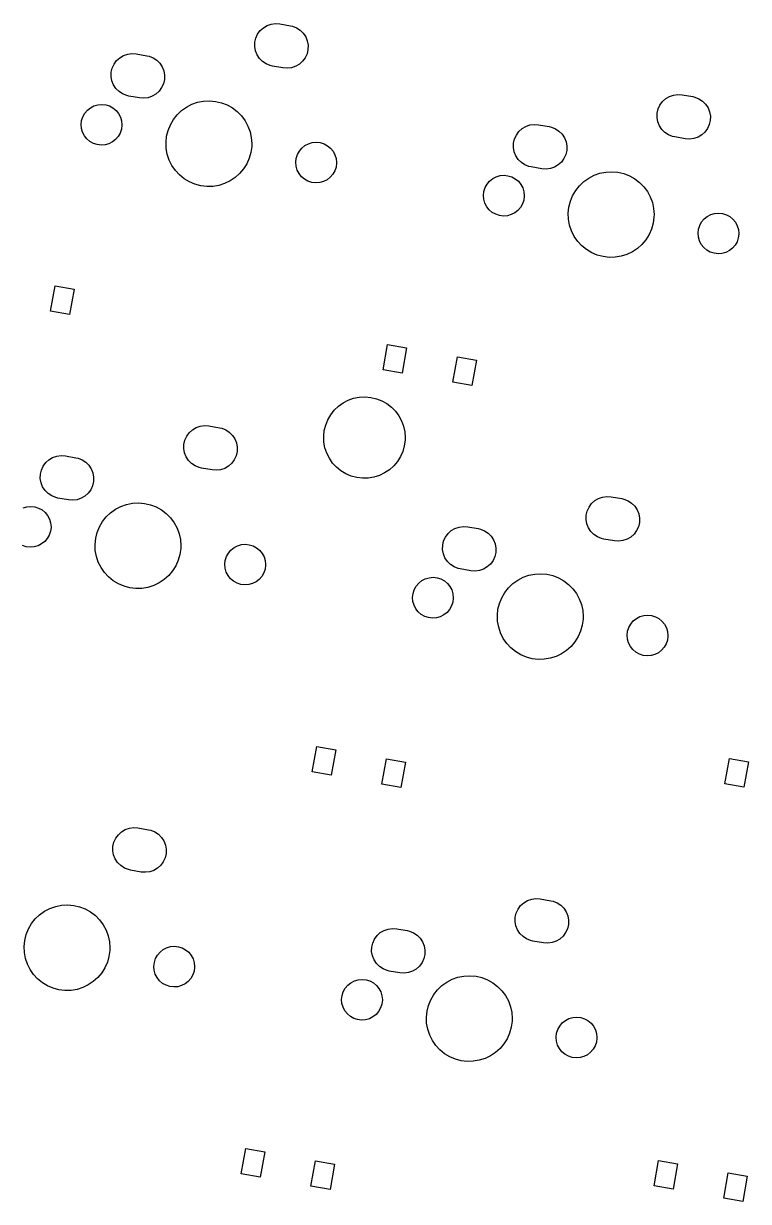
# Model space of a CAD drawing. Extents: x -73 to 324, y -180 to -25.
# Drawn here: x 14.3 to 48.1, y -148.9 to -94 of the extents above; entities that cross this region are included whole.
import ezdxf

# ---------------------------------------------------------------- set-up
doc = ezdxf.new("R2010")
doc.units = 0
doc.layers.add('BLACK', color=7, linetype='CONTINUOUS')

msp = doc.modelspace()

# ---------------------------------------------------------------- linework, layer by layer
at = {"layer": 'BLACK', "linetype": 'CONTINUOUS'}
for p, q in [((25.6902, -94.0546), (25.8813, -93.9888)), ((25.8813, -93.9888), (26.0817, -93.9627)), ((26.0817, -93.9627), (26.2833, -93.9775)), ((26.2833, -93.9775), (26.7757, -94.0644)), ((25.163, -94.6401), (25.2471, -94.4563)), ((25.2471, -94.4563), (25.3665, -94.2932)), ((25.3665, -94.2932), (25.5162, -94.1575)), ((25.5162, -94.1575), (25.6902, -94.0546)), ((26.7757, -94.0644), (26.8776, -94.0879)), ((26.8776, -94.0879), (27.0653, -94.163)), ((27.0653, -94.163), (27.234, -94.2742)), ((27.234, -94.2742), (27.377, -94.4172)), ((27.377, -94.4172), (27.4882, -94.5859)), ((25.1126, -95.0391), (25.1175, -94.837)), ((25.1483, -95.238), (25.1126, -95.0391)), ((25.1175, -94.837), (25.163, -94.6401)), ((27.4882, -94.5859), (27.5633, -94.7735)), ((27.5633, -94.7735), (27.5991, -94.9725)), ((27.5991, -94.9725), (27.5941, -95.1745)), ((18.6719, -95.692), (18.8216, -95.5562)), ((18.8216, -95.5562), (18.9956, -95.4533)), ((18.9956, -95.4533), (19.1867, -95.3875)), ((19.1867, -95.3875), (19.3871, -95.3615)), ((19.3871, -95.3615), (19.5887, -95.3763)), ((19.5887, -95.3763), (20.0811, -95.4631)), ((20.0811, -95.4631), (20.1831, -95.4867)), ((20.1831, -95.4867), (20.3707, -95.5617)), ((20.3707, -95.5617), (20.5394, -95.673)), ((25.2234, -95.4257), (25.1483, -95.238)), ((25.3347, -95.5944), (25.2234, -95.4257)), ((25.4776, -95.7373), (25.3347, -95.5944)), ((27.4645, -95.5552), (27.3452, -95.7183)), ((27.5487, -95.3714), (27.4645, -95.5552)), ((27.5941, -95.1745), (27.5487, -95.3714)), ((18.4229, -96.2358), (18.4684, -96.0388)), ((18.4684, -96.0388), (18.5525, -95.8551)), ((18.5525, -95.8551), (18.6719, -95.692)), ((20.5394, -95.673), (20.6824, -95.8159)), ((20.6824, -95.8159), (20.7936, -95.9846)), ((20.7936, -95.9846), (20.8687, -96.1723)), ((20.8687, -96.1723), (20.9045, -96.3712)), ((25.6463, -95.8486), (25.4776, -95.7373)), ((25.834, -95.9236), (25.6463, -95.8486)), ((25.936, -95.9472), (25.834, -95.9236)), ((26.4284, -96.034), (25.936, -95.9472)), ((26.6299, -96.0488), (26.4284, -96.034)), ((26.8304, -96.0228), (26.6299, -96.0488)), ((27.0215, -95.957), (26.8304, -96.0228)), ((27.1954, -95.8541), (27.0215, -95.957)), ((27.3452, -95.7183), (27.1954, -95.8541)), ((18.418, -96.4378), (18.4229, -96.2358)), ((18.4537, -96.6367), (18.418, -96.4378)), ((18.5288, -96.8244), (18.4537, -96.6367)), ((20.8995, -96.5733), (20.8541, -96.7702)), ((20.9045, -96.3712), (20.8995, -96.5733)), ((18.6401, -96.9931), (18.5288, -96.8244)), ((18.783, -97.136), (18.6401, -96.9931)), ((18.9517, -97.2473), (18.783, -97.136)), ((19.1394, -97.3224), (18.9517, -97.2473)), ((20.5008, -97.2528), (20.3269, -97.3557)), ((20.6506, -97.1171), (20.5008, -97.2528)), ((20.7699, -96.954), (20.6506, -97.1171)), ((20.8541, -96.7702), (20.7699, -96.954)), ((44.6418, -97.2968), (44.8423, -97.2707)), ((44.8423, -97.2707), (45.0438, -97.2855)), ((45.0438, -97.2855), (45.5362, -97.3724)), ((17.4493, -97.8905), (17.6136, -97.8046)), ((17.6136, -97.8046), (17.7914, -97.7522)), ((17.7914, -97.7522), (17.9761, -97.7354)), ((17.9761, -97.7354), (18.1605, -97.7548)), ((18.1605, -97.7548), (18.3376, -97.8096)), ((18.3376, -97.8096), (18.5007, -97.8978)), ((19.2414, -97.3459), (19.1394, -97.3224)), ((19.7338, -97.4327), (19.2414, -97.3459)), ((19.9353, -97.4475), (19.7338, -97.4327)), ((20.1358, -97.4215), (19.9353, -97.4475)), ((20.3269, -97.3557), (20.1358, -97.4215)), ((21.9273, -97.8622), (22.178, -97.732)), ((22.178, -97.732), (22.4445, -97.6384)), ((22.4445, -97.6384), (22.7216, -97.5833)), ((22.7216, -97.5833), (23.0037, -97.5678)), ((23.0037, -97.5678), (23.2851, -97.5921)), ((23.2851, -97.5921), (23.5603, -97.6559)), ((23.5603, -97.6559), (23.8238, -97.7579)), ((23.8238, -97.7579), (24.0703, -97.8959)), ((43.9235, -97.9481), (44.0077, -97.7643)), ((44.0077, -97.7643), (44.127, -97.6012)), ((44.127, -97.6012), (44.2768, -97.4655)), ((44.2768, -97.4655), (44.4507, -97.3626)), ((44.4507, -97.3626), (44.6418, -97.2968)), ((45.5362, -97.3724), (45.6382, -97.3959)), ((45.6382, -97.3959), (45.8259, -97.471)), ((45.8259, -97.471), (45.9946, -97.5822)), ((45.9946, -97.5822), (46.1375, -97.7251)), ((46.1375, -97.7251), (46.2488, -97.8939)), ((17.0402, -98.4879), (17.0963, -98.3111)), ((17.0963, -98.3111), (17.1856, -98.1487)), ((17.1856, -98.1487), (17.3048, -98.0066)), ((17.3048, -98.0066), (17.4493, -97.8905)), ((18.5007, -97.8978), (18.6435, -98.016)), ((18.6435, -98.016), (18.7607, -98.1597)), ((18.7607, -98.1597), (18.8478, -98.3234)), ((18.8478, -98.3234), (18.9013, -98.5009)), ((21.3181, -98.4434), (21.493, -98.2215)), ((21.493, -98.2215), (21.6974, -98.0265)), ((21.6974, -98.0265), (21.9273, -97.8622)), ((24.0703, -97.8959), (24.2949, -98.0673)), ((24.2949, -98.0673), (24.4931, -98.2686)), ((24.4931, -98.2686), (24.6609, -98.4959)), ((43.8731, -98.3471), (43.8781, -98.145)), ((43.9089, -98.546), (43.8731, -98.3471)), ((43.8781, -98.145), (43.9235, -97.9481)), ((46.2488, -97.8939), (46.3239, -98.0815)), ((46.3239, -98.0815), (46.3597, -98.2805)), ((46.3597, -98.2805), (46.3547, -98.4825)), ((17.0195, -98.6721), (17.0402, -98.4879)), ((17.035, -98.8569), (17.0195, -98.6721)), ((17.0862, -99.0351), (17.035, -98.8569)), ((18.8958, -98.8959), (18.8373, -99.0718)), ((18.9191, -98.7119), (18.8958, -98.8959)), ((18.9013, -98.5009), (18.9194, -98.6854)), ((18.9194, -98.6854), (18.9191, -98.7119)), ((21.0702, -98.9495), (21.1762, -98.6876)), ((21.1762, -98.6876), (21.3181, -98.4434)), ((24.6609, -98.4959), (24.7951, -98.7445)), ((24.7951, -98.7445), (24.8929, -99.0095)), ((37.4325, -99), (37.5822, -98.8642)), ((37.5822, -98.8642), (37.7561, -98.7613)), ((37.7561, -98.7613), (37.9472, -98.6955)), ((37.9472, -98.6955), (38.1477, -98.6695)), ((38.1477, -98.6695), (38.3492, -98.6843)), ((38.3492, -98.6843), (38.8417, -98.7711)), ((38.8417, -98.7711), (38.9436, -98.7947)), ((38.9436, -98.7947), (39.1313, -98.8697)), ((39.1313, -98.8697), (39.3, -98.981)), ((43.984, -98.7336), (43.9089, -98.546)), ((44.0953, -98.9024), (43.984, -98.7336)), ((44.2382, -99.0453), (44.0953, -98.9024)), ((46.2251, -98.8632), (46.1057, -99.0263)), ((46.3092, -98.6794), (46.2251, -98.8632)), ((46.3547, -98.4825), (46.3092, -98.6794)), ((17.1709, -99.2), (17.0862, -99.0351)), ((17.2861, -99.3453), (17.1709, -99.2)), ((17.4273, -99.4655), (17.2861, -99.3453)), ((17.5891, -99.5559), (17.4273, -99.4655)), ((18.6246, -99.3734), (18.4785, -99.4875)), ((18.7457, -99.233), (18.6246, -99.3734)), ((18.8373, -99.0718), (18.7457, -99.233)), ((20.9733, -99.5047), (21.002, -99.2237)), ((21.002, -99.2237), (21.0702, -98.9495)), ((24.8929, -99.0095), (24.9523, -99.2857)), ((24.9523, -99.2857), (24.9723, -99.5675)), ((37.1835, -99.5438), (37.229, -99.3468)), ((37.229, -99.3468), (37.3131, -99.1631)), ((37.3131, -99.1631), (37.4325, -99)), ((39.3, -98.981), (39.4429, -99.1239)), ((39.4429, -99.1239), (39.5542, -99.2926)), ((39.5542, -99.2926), (39.6293, -99.4803)), ((39.6293, -99.4803), (39.6651, -99.6792)), ((44.4069, -99.1566), (44.2382, -99.0453)), ((44.5946, -99.2316), (44.4069, -99.1566)), ((44.6965, -99.2552), (44.5946, -99.2316)), ((45.189, -99.342), (44.6965, -99.2552)), ((45.3905, -99.3568), (45.189, -99.342)), ((45.5909, -99.3308), (45.3905, -99.3568)), ((45.7821, -99.265), (45.5909, -99.3308)), ((45.956, -99.1621), (45.7821, -99.265)), ((46.1057, -99.0263), (45.956, -99.1621)), ((17.7654, -99.6132), (17.5891, -99.5559)), ((17.9495, -99.6352), (17.7654, -99.6132)), ((18.1344, -99.621), (17.9495, -99.6352)), ((18.313, -99.5711), (18.1344, -99.621)), ((18.4785, -99.4875), (18.313, -99.5711)), ((20.9843, -99.787), (20.9733, -99.5047)), ((21.0351, -100.065), (20.9843, -99.787)), ((24.9307, -99.9731), (24.854, -100.245)), ((24.9683, -99.6931), (24.9307, -99.9731)), ((24.9723, -99.5675), (24.9683, -99.6931)), ((27.1019, -100.075), (27.1912, -99.9129)), ((27.1912, -99.9129), (27.3104, -99.7709)), ((27.3104, -99.7709), (27.4549, -99.6547)), ((27.4549, -99.6547), (27.6192, -99.5688)), ((27.6192, -99.5688), (27.7971, -99.5165)), ((27.7971, -99.5165), (27.9817, -99.4997)), ((27.9817, -99.4997), (28.1661, -99.5191)), ((28.1661, -99.5191), (28.3432, -99.5739)), ((28.3432, -99.5739), (28.5063, -99.6621)), ((28.5063, -99.6621), (28.6492, -99.7803)), ((28.6492, -99.7803), (28.7664, -99.9239)), ((28.7664, -99.9239), (28.8534, -100.088)), ((37.1785, -99.7458), (37.1835, -99.5438)), ((37.2143, -99.9447), (37.1785, -99.7458)), ((37.2894, -100.132), (37.2143, -99.9447)), ((39.6601, -99.8813), (39.6147, -100.078)), ((39.6651, -99.6792), (39.6601, -99.8813)), ((21.1245, -100.333), (21.0351, -100.065)), ((21.2508, -100.586), (21.1245, -100.333)), ((21.4114, -100.818), (21.2508, -100.586)), ((24.7398, -100.503), (24.5903, -100.743)), ((24.854, -100.245), (24.7398, -100.503)), ((27.0252, -100.436), (27.0458, -100.252)), ((27.0407, -100.621), (27.0252, -100.436)), ((27.0458, -100.252), (27.1019, -100.075)), ((28.8534, -100.088), (28.907, -100.265)), ((28.9247, -100.476), (28.9015, -100.66)), ((28.907, -100.265), (28.9251, -100.45)), ((28.9251, -100.45), (28.9247, -100.476)), ((37.4007, -100.301), (37.2894, -100.132)), ((37.5436, -100.444), (37.4007, -100.301)), ((37.7123, -100.555), (37.5436, -100.444)), ((37.9, -100.63), (37.7123, -100.555)), ((39.2614, -100.561), (39.0875, -100.664)), ((39.4111, -100.425), (39.2614, -100.561)), ((39.5305, -100.262), (39.4111, -100.425)), ((39.6147, -100.078), (39.5305, -100.262)), ((21.6032, -101.025), (21.4114, -100.818)), ((21.8223, -101.204), (21.6032, -101.025)), ((24.4085, -100.959), (24.1981, -101.148)), ((24.5903, -100.743), (24.4085, -100.959)), ((27.0918, -100.799), (27.0407, -100.621)), ((27.1765, -100.964), (27.0918, -100.799)), ((27.2917, -101.11), (27.1765, -100.964)), ((27.4329, -101.23), (27.2917, -101.11)), ((28.7514, -100.997), (28.6302, -101.138)), ((28.843, -100.836), (28.7514, -100.997)), ((28.9015, -100.66), (28.843, -100.836)), ((36.2098, -101.198), (36.3742, -101.113)), ((36.3742, -101.113), (36.552, -101.06)), ((36.552, -101.06), (36.7367, -101.043)), ((36.7367, -101.043), (36.9211, -101.063)), ((36.9211, -101.063), (37.0982, -101.118)), ((37.0982, -101.118), (37.2613, -101.206)), ((38.002, -100.654), (37.9, -100.63)), ((38.4944, -100.741), (38.002, -100.654)), ((38.6959, -100.756), (38.4944, -100.741)), ((38.8964, -100.73), (38.6959, -100.756)), ((39.0875, -100.664), (38.8964, -100.73)), ((40.6879, -101.17), (40.9386, -101.04)), ((40.9386, -101.04), (41.2051, -100.946)), ((41.2051, -100.946), (41.4822, -100.891)), ((41.4822, -100.891), (41.7643, -100.876)), ((41.7643, -100.876), (42.0457, -100.9)), ((42.0457, -100.9), (42.3209, -100.964)), ((42.3209, -100.964), (42.5844, -101.066)), ((42.5844, -101.066), (42.8309, -101.204)), ((22.0643, -101.35), (21.8223, -101.204)), ((22.3244, -101.46), (22.0643, -101.35)), ((22.5975, -101.532), (22.3244, -101.46)), ((22.8781, -101.565), (22.5975, -101.532)), ((23.1605, -101.559), (22.8781, -101.565)), ((23.4392, -101.512), (23.1605, -101.559)), ((23.7085, -101.427), (23.4392, -101.512)), ((23.9632, -101.305), (23.7085, -101.427)), ((24.1981, -101.148), (23.9632, -101.305)), ((27.5948, -101.32), (27.4329, -101.23)), ((27.7711, -101.377), (27.5948, -101.32)), ((27.9552, -101.399), (27.7711, -101.377)), ((28.1401, -101.385), (27.9552, -101.399)), ((28.3186, -101.335), (28.1401, -101.385)), ((28.4841, -101.252), (28.3186, -101.335)), ((28.6302, -101.138), (28.4841, -101.252)), ((35.8008, -101.796), (35.8569, -101.619)), ((35.8569, -101.619), (35.9462, -101.457)), ((35.9462, -101.457), (36.0653, -101.315)), ((36.0653, -101.315), (36.2098, -101.198)), ((37.2613, -101.206), (37.4041, -101.324)), ((37.4041, -101.324), (37.5213, -101.468)), ((37.5213, -101.468), (37.6083, -101.631)), ((37.6083, -101.631), (37.6619, -101.809)), ((40.0787, -101.751), (40.2536, -101.529)), ((40.2536, -101.529), (40.458, -101.334)), ((40.458, -101.334), (40.6879, -101.17)), ((42.8309, -101.204), (43.0555, -101.375)), ((43.0555, -101.375), (43.2537, -101.577)), ((43.2537, -101.577), (43.4215, -101.804)), ((35.7801, -101.98), (35.8008, -101.796)), ((35.7956, -102.165), (35.7801, -101.98)), ((35.8467, -102.343), (35.7956, -102.165)), ((37.6564, -102.204), (37.5979, -102.38)), ((37.6797, -102.02), (37.6564, -102.204)), ((37.6619, -101.809), (37.68, -101.993)), ((37.68, -101.993), (37.6797, -102.02)), ((39.8307, -102.257), (39.9368, -101.996)), ((39.9368, -101.996), (40.0787, -101.751)), ((43.4215, -101.804), (43.5557, -102.052)), ((43.5557, -102.052), (43.6534, -102.318)), ((35.9315, -102.508), (35.8467, -102.343)), ((36.0467, -102.653), (35.9315, -102.508)), ((36.1879, -102.773), (36.0467, -102.653)), ((36.3497, -102.864), (36.1879, -102.773)), ((37.3852, -102.681), (37.2391, -102.796)), ((37.5063, -102.541), (37.3852, -102.681)), ((37.5979, -102.38), (37.5063, -102.541)), ((39.7338, -102.813), (39.7626, -102.532)), ((39.7626, -102.532), (39.8307, -102.257)), ((43.6534, -102.318), (43.7129, -102.594)), ((43.7129, -102.594), (43.7329, -102.876)), ((36.526, -102.921), (36.3497, -102.864)), ((36.7101, -102.943), (36.526, -102.921)), ((36.895, -102.929), (36.7101, -102.943)), ((37.0736, -102.879), (36.895, -102.929)), ((37.2391, -102.796), (37.0736, -102.879)), ((39.7449, -103.095), (39.7338, -102.813)), ((39.7957, -103.373), (39.7449, -103.095)), ((43.6913, -103.281), (43.6146, -103.553)), ((43.7289, -103.001), (43.6913, -103.281)), ((43.7329, -102.876), (43.7289, -103.001)), ((45.8625, -103.383), (45.9518, -103.221)), ((45.9518, -103.221), (46.071, -103.079)), ((46.071, -103.079), (46.2155, -102.963)), ((46.2155, -102.963), (46.3798, -102.877)), ((46.3798, -102.877), (46.5577, -102.824)), ((46.5577, -102.824), (46.7423, -102.808)), ((46.7423, -102.808), (46.9267, -102.827)), ((46.9267, -102.827), (47.1038, -102.882)), ((47.1038, -102.882), (47.2669, -102.97)), ((47.2669, -102.97), (47.4098, -103.088)), ((47.4098, -103.088), (47.527, -103.232)), ((47.527, -103.232), (47.614, -103.396)), ((39.8851, -103.641), (39.7957, -103.373)), ((40.0114, -103.894), (39.8851, -103.641)), ((43.5004, -103.811), (43.3509, -104.051)), ((43.6146, -103.553), (43.5004, -103.811)), ((45.7858, -103.744), (45.8064, -103.56)), ((45.8013, -103.929), (45.7858, -103.744)), ((45.8064, -103.56), (45.8625, -103.383)), ((47.614, -103.396), (47.6676, -103.573)), ((47.6853, -103.784), (47.6621, -103.968)), ((47.6676, -103.573), (47.6857, -103.758)), ((47.6857, -103.758), (47.6853, -103.784)), ((40.172, -104.126), (40.0114, -103.894)), ((40.3638, -104.333), (40.172, -104.126)), ((40.5828, -104.512), (40.3638, -104.333)), ((43.1691, -104.267), (42.9587, -104.456)), ((43.3509, -104.051), (43.1691, -104.267)), ((45.8524, -104.107), (45.8013, -103.929)), ((45.9371, -104.272), (45.8524, -104.107)), ((46.0523, -104.418), (45.9371, -104.272)), ((46.1935, -104.538), (46.0523, -104.418)), ((47.512, -104.305), (47.3908, -104.446)), ((47.6035, -104.144), (47.512, -104.305)), ((47.6621, -103.968), (47.6035, -104.144)), ((40.8249, -104.658), (40.5828, -104.512)), ((41.085, -104.768), (40.8249, -104.658)), ((41.3581, -104.84), (41.085, -104.768)), ((41.6386, -104.873), (41.3581, -104.84)), ((41.9211, -104.867), (41.6386, -104.873)), ((42.1997, -104.82), (41.9211, -104.867)), ((42.4691, -104.735), (42.1997, -104.82)), ((42.7238, -104.613), (42.4691, -104.735)), ((42.9587, -104.456), (42.7238, -104.613)), ((46.3553, -104.628), (46.1935, -104.538)), ((46.5317, -104.685), (46.3553, -104.628)), ((46.7158, -104.707), (46.5317, -104.685)), ((46.9006, -104.693), (46.7158, -104.707)), ((47.0792, -104.643), (46.9006, -104.693)), ((47.2447, -104.56), (47.0792, -104.643)), ((47.3908, -104.446), (47.2447, -104.56)), ((15.5904, -107.386), (15.7988, -106.205)), ((15.7988, -106.205), (16.6851, -106.361)), ((16.6851, -106.361), (16.4767, -107.543)), ((16.4767, -107.543), (15.5904, -107.386)), ((31.1011, -110.121), (31.3095, -108.94)), ((31.3095, -108.94), (32.1958, -109.096)), ((32.1958, -109.096), (31.9874, -110.278)), ((34.351, -110.694), (34.5593, -109.513)), ((34.5593, -109.513), (35.4457, -109.669)), ((35.4457, -109.669), (35.2373, -110.851)), ((31.9874, -110.278), (31.1011, -110.121)), ((35.2373, -110.851), (34.351, -110.694)), ((29.2333, -111.664), (29.4714, -111.54)), ((29.4714, -111.54), (29.7246, -111.451)), ((29.7246, -111.451), (29.9879, -111.399)), ((29.9879, -111.399), (30.2558, -111.384)), ((30.2558, -111.384), (30.5232, -111.407)), ((30.5232, -111.407), (30.7847, -111.468)), ((30.7847, -111.468), (31.035, -111.565)), ((31.035, -111.565), (31.2691, -111.696)), ((28.6545, -112.216), (28.8207, -112.005)), ((28.8207, -112.005), (29.0149, -111.82)), ((29.0149, -111.82), (29.2333, -111.664)), ((31.2691, -111.696), (31.4825, -111.859)), ((31.4825, -111.859), (31.6708, -112.05)), ((31.6708, -112.05), (31.8302, -112.266)), ((28.419, -112.697), (28.5197, -112.448)), ((28.5197, -112.448), (28.6545, -112.216)), ((31.8302, -112.266), (31.9577, -112.502)), ((31.9577, -112.502), (32.0506, -112.754)), ((21.855, -113.401), (21.9391, -113.217)), ((21.9391, -113.217), (22.0585, -113.054)), ((22.0585, -113.054), (22.2082, -112.918)), ((22.2082, -112.918), (22.3822, -112.815)), ((22.3822, -112.815), (22.5733, -112.749)), ((22.5733, -112.749), (22.7737, -112.723)), ((22.7737, -112.723), (22.9753, -112.738)), ((22.9753, -112.738), (23.4677, -112.825)), ((23.4677, -112.825), (23.5696, -112.849)), ((23.5696, -112.849), (23.7573, -112.924)), ((23.7573, -112.924), (23.926, -113.035)), ((23.926, -113.035), (24.069, -113.178)), ((24.069, -113.178), (24.1802, -113.346)), ((28.3269, -113.224), (28.3543, -112.957)), ((28.3375, -113.492), (28.3269, -113.224)), ((28.3543, -112.957), (28.419, -112.697)), ((32.0506, -112.754), (32.107, -113.016)), ((32.107, -113.016), (32.126, -113.284)), ((21.8046, -113.8), (21.8095, -113.598)), ((21.8095, -113.598), (21.855, -113.401)), ((24.1802, -113.346), (24.2553, -113.534)), ((24.2553, -113.534), (24.2911, -113.733)), ((24.2911, -113.733), (24.2861, -113.935)), ((28.3857, -113.757), (28.3375, -113.492)), ((28.4706, -114.011), (28.3857, -113.757)), ((32.0865, -113.669), (32.0137, -113.928)), ((32.1223, -113.403), (32.0865, -113.669)), ((32.126, -113.284), (32.1223, -113.403)), ((15.3639, -114.453), (15.5136, -114.317)), ((15.5136, -114.317), (15.6876, -114.214)), ((15.6876, -114.214), (15.8787, -114.148)), ((15.8787, -114.148), (16.0791, -114.122)), ((16.0791, -114.122), (16.2807, -114.137)), ((16.2807, -114.137), (16.7731, -114.224)), ((16.7731, -114.224), (16.8751, -114.247)), ((16.8751, -114.247), (17.0627, -114.322)), ((17.0627, -114.322), (17.2314, -114.434)), ((21.8403, -113.999), (21.8046, -113.8)), ((21.9154, -114.186), (21.8403, -113.999)), ((22.0267, -114.355), (21.9154, -114.186)), ((24.1565, -114.316), (24.0372, -114.479)), ((24.2407, -114.132), (24.1565, -114.316)), ((24.2861, -113.935), (24.2407, -114.132)), ((28.5906, -114.251), (28.4706, -114.011)), ((28.7432, -114.472), (28.5906, -114.251)), ((31.9052, -114.173), (31.7631, -114.401)), ((32.0137, -113.928), (31.9052, -114.173)), ((15.1149, -114.996), (15.1604, -114.799)), ((15.1604, -114.799), (15.2445, -114.616)), ((15.2445, -114.616), (15.3639, -114.453)), ((17.2314, -114.434), (17.3744, -114.576)), ((17.3744, -114.576), (17.4856, -114.745)), ((17.4856, -114.745), (17.5607, -114.933)), ((22.1696, -114.498), (22.0267, -114.355)), ((22.3383, -114.609), (22.1696, -114.498)), ((22.526, -114.684), (22.3383, -114.609)), ((22.628, -114.708), (22.526, -114.684)), ((23.1204, -114.795), (22.628, -114.708)), ((23.3219, -114.809), (23.1204, -114.795)), ((23.5224, -114.783), (23.3219, -114.809)), ((23.7135, -114.718), (23.5224, -114.783)), ((23.8874, -114.615), (23.7135, -114.718)), ((24.0372, -114.479), (23.8874, -114.615)), ((28.9254, -114.669), (28.7432, -114.472)), ((29.1335, -114.838), (28.9254, -114.669)), ((29.3634, -114.977), (29.1335, -114.838)), ((31.3905, -114.785), (31.1674, -114.934)), ((31.5904, -114.606), (31.3905, -114.785)), ((31.7631, -114.401), (31.5904, -114.606)), ((15.11, -115.198), (15.1149, -114.996)), ((15.1458, -115.397), (15.11, -115.198)), ((15.2208, -115.585), (15.1458, -115.397)), ((17.5915, -115.334), (17.5461, -115.531)), ((17.5607, -114.933), (17.5965, -115.132)), ((17.5965, -115.132), (17.5915, -115.334)), ((29.6106, -115.082), (29.3634, -114.977)), ((29.87, -115.15), (29.6106, -115.082)), ((30.1365, -115.182), (29.87, -115.15)), ((30.4048, -115.176), (30.1365, -115.182)), ((30.6695, -115.132), (30.4048, -115.176)), ((30.9254, -115.051), (30.6695, -115.132)), ((31.1674, -114.934), (30.9254, -115.051)), ((15.3321, -115.754), (15.2208, -115.585)), ((15.475, -115.897), (15.3321, -115.754)), ((15.6437, -116.008), (15.475, -115.897)), ((17.3426, -115.878), (17.1928, -116.013)), ((17.4619, -115.715), (17.3426, -115.878)), ((17.5461, -115.531), (17.4619, -115.715)), ((14.3056, -116.565), (14.4834, -116.513)), ((14.4834, -116.513), (14.6681, -116.496)), ((14.6681, -116.496), (14.8525, -116.515)), ((14.8525, -116.515), (15.0296, -116.57)), ((15.8314, -116.083), (15.6437, -116.008)), ((15.9334, -116.106), (15.8314, -116.083)), ((16.4258, -116.193), (15.9334, -116.106)), ((16.6273, -116.208), (16.4258, -116.193)), ((16.8278, -116.182), (16.6273, -116.208)), ((17.0189, -116.116), (16.8278, -116.182)), ((17.1928, -116.013), (17.0189, -116.116)), ((18.6193, -116.623), (18.87, -116.493)), ((18.87, -116.493), (19.1365, -116.399)), ((19.1365, -116.399), (19.4136, -116.344)), ((19.4136, -116.344), (19.6957, -116.328)), ((19.6957, -116.328), (19.9771, -116.353)), ((19.9771, -116.353), (20.2523, -116.417)), ((20.2523, -116.417), (20.5158, -116.518)), ((20.5158, -116.518), (20.7623, -116.656)), ((40.6155, -116.709), (40.6997, -116.525)), ((40.6997, -116.525), (40.8191, -116.362)), ((40.8191, -116.362), (40.9688, -116.226)), ((40.9688, -116.226), (41.1427, -116.123)), ((41.1427, -116.123), (41.3338, -116.057)), ((41.3338, -116.057), (41.5343, -116.031)), ((41.5343, -116.031), (41.7358, -116.046)), ((41.7358, -116.046), (42.2282, -116.133)), ((42.2282, -116.133), (42.3302, -116.157)), ((42.3302, -116.157), (42.5179, -116.232)), ((42.5179, -116.232), (42.6866, -116.343)), ((42.6866, -116.343), (42.8295, -116.486)), ((42.8295, -116.486), (42.9408, -116.654)), ((15.0296, -116.57), (15.1927, -116.658)), ((15.1927, -116.658), (15.3355, -116.777)), ((15.3355, -116.777), (15.4527, -116.92)), ((15.4527, -116.92), (15.5398, -117.084)), ((18.0101, -117.204), (18.185, -116.982)), ((18.185, -116.982), (18.3894, -116.787)), ((18.3894, -116.787), (18.6193, -116.623)), ((20.7623, -116.656), (20.9869, -116.828)), ((20.9869, -116.828), (21.1851, -117.029)), ((21.1851, -117.029), (21.3529, -117.256)), ((40.5651, -117.108), (40.5701, -116.906)), ((40.5701, -116.906), (40.6155, -116.709)), ((42.9408, -116.654), (43.0159, -116.842)), ((43.0159, -116.842), (43.0517, -117.041)), ((43.0517, -117.041), (43.0467, -117.243)), ((15.5398, -117.084), (15.5934, -117.261)), ((15.6111, -117.473), (15.5878, -117.656)), ((15.5934, -117.261), (15.6114, -117.446)), ((15.6114, -117.446), (15.6111, -117.473)), ((17.7622, -117.71), (17.8682, -117.448)), ((17.8682, -117.448), (18.0101, -117.204)), ((21.3529, -117.256), (21.4871, -117.505)), ((21.4871, -117.505), (21.5849, -117.77)), ((34.1245, -117.761), (34.2742, -117.625)), ((34.2742, -117.625), (34.4481, -117.522)), ((34.4481, -117.522), (34.6393, -117.456)), ((34.6393, -117.456), (34.8397, -117.43)), ((34.8397, -117.43), (35.0412, -117.445)), ((35.0412, -117.445), (35.5337, -117.532)), ((35.5337, -117.532), (35.6356, -117.555)), ((35.6356, -117.555), (35.8233, -117.63)), ((40.6009, -117.307), (40.5651, -117.108)), ((40.676, -117.494), (40.6009, -117.307)), ((40.7873, -117.663), (40.676, -117.494)), ((42.9171, -117.624), (42.7977, -117.787)), ((43.0012, -117.44), (42.9171, -117.624)), ((43.0467, -117.243), (43.0012, -117.44)), ((15.3166, -118.134), (15.1705, -118.248)), ((15.4377, -117.994), (15.3166, -118.134)), ((15.5293, -117.832), (15.4377, -117.994)), ((15.5878, -117.656), (15.5293, -117.832)), ((17.6653, -118.265), (17.694, -117.984)), ((17.694, -117.984), (17.7622, -117.71)), ((21.5849, -117.77), (21.6443, -118.046)), ((21.6443, -118.046), (21.6643, -118.328)), ((33.8755, -118.304), (33.921, -118.107)), ((33.921, -118.107), (34.0051, -117.924)), ((34.0051, -117.924), (34.1245, -117.761)), ((35.8233, -117.63), (35.992, -117.742)), ((35.992, -117.742), (36.135, -117.884)), ((36.135, -117.884), (36.2462, -118.053)), ((36.2462, -118.053), (36.3213, -118.241)), ((40.9302, -117.806), (40.7873, -117.663)), ((41.0989, -117.917), (40.9302, -117.806)), ((41.2866, -117.992), (41.0989, -117.917)), ((41.3885, -118.016), (41.2866, -117.992)), ((41.881, -118.103), (41.3885, -118.016)), ((42.0825, -118.117), (41.881, -118.103)), ((42.283, -118.091), (42.0825, -118.117)), ((42.4741, -118.026), (42.283, -118.091)), ((42.648, -117.923), (42.4741, -118.026)), ((42.7977, -117.787), (42.648, -117.923)), ((14.4574, -118.374), (14.2811, -118.317)), ((14.6415, -118.396), (14.4574, -118.374)), ((14.8264, -118.382), (14.6415, -118.396)), ((15.005, -118.332), (14.8264, -118.382)), ((15.1705, -118.248), (15.005, -118.332)), ((17.6763, -118.548), (17.6653, -118.265)), ((17.7271, -118.825), (17.6763, -118.548)), ((21.6603, -118.454), (21.6227, -118.734)), ((21.6643, -118.328), (21.6603, -118.454)), ((23.7939, -118.836), (23.8832, -118.674)), ((23.8832, -118.674), (24.0024, -118.531)), ((24.0024, -118.531), (24.1469, -118.415)), ((24.1469, -118.415), (24.3112, -118.329)), ((24.3112, -118.329), (24.4891, -118.277)), ((24.4891, -118.277), (24.6737, -118.26)), ((24.6737, -118.26), (24.8581, -118.28)), ((24.8581, -118.28), (25.0352, -118.334)), ((25.0352, -118.334), (25.1983, -118.423)), ((25.1983, -118.423), (25.3412, -118.541)), ((25.3412, -118.541), (25.4584, -118.685)), ((25.4584, -118.685), (25.5454, -118.848)), ((33.8705, -118.506), (33.8755, -118.304)), ((33.9063, -118.705), (33.8705, -118.506)), ((33.9814, -118.893), (33.9063, -118.705)), ((36.3521, -118.642), (36.3067, -118.839)), ((36.3213, -118.241), (36.3571, -118.44)), ((36.3571, -118.44), (36.3521, -118.642)), ((17.8165, -119.093), (17.7271, -118.825)), ((17.9428, -119.346), (17.8165, -119.093)), ((21.4318, -119.264), (21.2823, -119.504)), ((21.546, -119.006), (21.4318, -119.264)), ((21.6227, -118.734), (21.546, -119.006)), ((23.7172, -119.197), (23.7378, -119.013)), ((23.7327, -119.382), (23.7172, -119.197)), ((23.7378, -119.013), (23.7939, -118.836)), ((25.5454, -118.848), (25.599, -119.026)), ((25.6167, -119.237), (25.5935, -119.421)), ((25.599, -119.026), (25.6171, -119.21)), ((25.6171, -119.21), (25.6167, -119.237)), ((34.0927, -119.062), (33.9814, -118.893)), ((34.2356, -119.205), (34.0927, -119.062)), ((34.4043, -119.316), (34.2356, -119.205)), ((36.1032, -119.186), (35.9534, -119.321)), ((36.2225, -119.023), (36.1032, -119.186)), ((36.3067, -118.839), (36.2225, -119.023)), ((18.1034, -119.579), (17.9428, -119.346)), ((18.2952, -119.786), (18.1034, -119.579)), ((18.5143, -119.964), (18.2952, -119.786)), ((21.1005, -119.72), (20.8901, -119.908)), ((21.2823, -119.504), (21.1005, -119.72)), ((23.7838, -119.56), (23.7327, -119.382)), ((23.8686, -119.725), (23.7838, -119.56)), ((23.9837, -119.87), (23.8686, -119.725)), ((25.4434, -119.758), (25.3222, -119.898)), ((25.535, -119.597), (25.4434, -119.758)), ((25.5935, -119.421), (25.535, -119.597)), ((33.0662, -119.873), (33.244, -119.821)), ((33.244, -119.821), (33.4287, -119.804)), ((33.4287, -119.804), (33.6131, -119.823)), ((33.6131, -119.823), (33.7902, -119.878)), ((34.592, -119.391), (34.4043, -119.316)), ((34.694, -119.414), (34.592, -119.391)), ((35.1864, -119.501), (34.694, -119.414)), ((35.3879, -119.516), (35.1864, -119.501)), ((35.5884, -119.49), (35.3879, -119.516)), ((35.7795, -119.424), (35.5884, -119.49)), ((35.9534, -119.321), (35.7795, -119.424)), ((37.3799, -119.931), (37.6306, -119.801)), ((37.6306, -119.801), (37.8971, -119.707)), ((37.8971, -119.707), (38.1742, -119.652)), ((38.1742, -119.652), (38.4563, -119.636)), ((38.4563, -119.636), (38.7377, -119.661)), ((38.7377, -119.661), (39.0129, -119.725)), ((39.0129, -119.725), (39.2764, -119.826)), ((18.7563, -120.11), (18.5143, -119.964)), ((19.0164, -120.22), (18.7563, -120.11)), ((19.2895, -120.293), (19.0164, -120.22)), ((19.5701, -120.326), (19.2895, -120.293)), ((19.8525, -120.319), (19.5701, -120.326)), ((20.1312, -120.273), (19.8525, -120.319)), ((20.4005, -120.188), (20.1312, -120.273)), ((20.6552, -120.065), (20.4005, -120.188)), ((20.8901, -119.908), (20.6552, -120.065)), ((24.1249, -119.99), (23.9837, -119.87)), ((24.2868, -120.081), (24.1249, -119.99)), ((24.4631, -120.138), (24.2868, -120.081)), ((24.6472, -120.16), (24.4631, -120.138)), ((24.8321, -120.146), (24.6472, -120.16)), ((25.0106, -120.096), (24.8321, -120.146)), ((25.1761, -120.012), (25.0106, -120.096)), ((25.3222, -119.898), (25.1761, -120.012)), ((32.5489, -120.38), (32.6382, -120.217)), ((32.6382, -120.217), (32.7574, -120.075)), ((32.7574, -120.075), (32.9018, -119.959)), ((32.9018, -119.959), (33.0662, -119.873)), ((33.7902, -119.878), (33.9533, -119.966)), ((33.9533, -119.966), (34.0961, -120.085)), ((34.0961, -120.085), (34.2133, -120.228)), ((34.2133, -120.228), (34.3004, -120.392)), ((36.7707, -120.512), (36.9456, -120.29)), ((36.9456, -120.29), (37.15, -120.095)), ((37.15, -120.095), (37.3799, -119.931)), ((39.2764, -119.826), (39.5229, -119.964)), ((39.5229, -119.964), (39.7475, -120.136)), ((39.7475, -120.136), (39.9457, -120.337)), ((39.9457, -120.337), (40.1135, -120.564)), ((32.4721, -120.741), (32.4928, -120.556)), ((32.4876, -120.925), (32.4721, -120.741)), ((32.4928, -120.556), (32.5489, -120.38)), ((34.3004, -120.392), (34.3539, -120.569)), ((34.3717, -120.781), (34.3484, -120.964)), ((34.3539, -120.569), (34.372, -120.754)), ((34.372, -120.754), (34.3717, -120.781)), ((36.5227, -121.018), (36.6288, -120.756)), ((36.6288, -120.756), (36.7707, -120.512)), ((40.1135, -120.564), (40.2477, -120.813)), ((40.2477, -120.813), (40.3454, -121.078)), ((32.5387, -121.104), (32.4876, -120.925)), ((32.6235, -121.269), (32.5387, -121.104)), ((32.7387, -121.414), (32.6235, -121.269)), ((32.8799, -121.534), (32.7387, -121.414)), ((34.0772, -121.442), (33.9311, -121.556)), ((34.1983, -121.302), (34.0772, -121.442)), ((34.2899, -121.14), (34.1983, -121.302)), ((34.3484, -120.964), (34.2899, -121.14)), ((36.4258, -121.573), (36.4546, -121.292)), ((36.4546, -121.292), (36.5227, -121.018)), ((40.3454, -121.078), (40.4049, -121.354)), ((40.4049, -121.354), (40.4249, -121.636)), ((33.0417, -121.625), (32.8799, -121.534)), ((33.218, -121.682), (33.0417, -121.625)), ((33.4021, -121.704), (33.218, -121.682)), ((33.587, -121.69), (33.4021, -121.704)), ((33.7656, -121.64), (33.587, -121.69)), ((33.9311, -121.556), (33.7656, -121.64)), ((36.4369, -121.856), (36.4258, -121.573)), ((36.4877, -122.133), (36.4369, -121.856)), ((40.4209, -121.762), (40.3833, -122.042)), ((40.4249, -121.636), (40.4209, -121.762)), ((42.5545, -122.144), (42.6438, -121.982)), ((42.6438, -121.982), (42.763, -121.839)), ((42.763, -121.839), (42.9075, -121.723)), ((42.9075, -121.723), (43.0718, -121.637)), ((43.0718, -121.637), (43.2497, -121.585)), ((43.2497, -121.585), (43.4343, -121.568)), ((43.4343, -121.568), (43.6187, -121.588)), ((43.6187, -121.588), (43.7958, -121.642)), ((43.7958, -121.642), (43.9589, -121.731)), ((43.9589, -121.731), (44.1018, -121.849)), ((44.1018, -121.849), (44.219, -121.993)), ((44.219, -121.993), (44.306, -122.156)), ((36.5771, -122.401), (36.4877, -122.133)), ((36.7034, -122.654), (36.5771, -122.401)), ((40.1924, -122.572), (40.0429, -122.812)), ((40.3066, -122.314), (40.1924, -122.572)), ((40.3833, -122.042), (40.3066, -122.314)), ((42.4778, -122.505), (42.4984, -122.321)), ((42.4933, -122.69), (42.4778, -122.505)), ((42.4984, -122.321), (42.5545, -122.144)), ((44.306, -122.156), (44.3596, -122.334)), ((44.3773, -122.545), (44.3541, -122.729)), ((44.3596, -122.334), (44.3777, -122.518)), ((44.3777, -122.518), (44.3773, -122.545)), ((36.864, -122.887), (36.7034, -122.654)), ((37.0558, -123.094), (36.864, -122.887)), ((37.2748, -123.272), (37.0558, -123.094)), ((39.8611, -123.028), (39.6507, -123.216)), ((40.0429, -122.812), (39.8611, -123.028)), ((42.5444, -122.868), (42.4933, -122.69)), ((42.6291, -123.033), (42.5444, -122.868)), ((42.7443, -123.178), (42.6291, -123.033)), ((44.204, -123.066), (44.0828, -123.206)), ((44.2955, -122.905), (44.204, -123.066)), ((44.3541, -122.729), (44.2955, -122.905)), ((37.5169, -123.418), (37.2748, -123.272)), ((37.777, -123.528), (37.5169, -123.418)), ((38.0501, -123.601), (37.777, -123.528)), ((38.3306, -123.634), (38.0501, -123.601)), ((38.6131, -123.627), (38.3306, -123.634)), ((38.8917, -123.581), (38.6131, -123.627)), ((39.1611, -123.496), (38.8917, -123.581)), ((39.4158, -123.373), (39.1611, -123.496)), ((39.6507, -123.216), (39.4158, -123.373)), ((42.8855, -123.298), (42.7443, -123.178)), ((43.0473, -123.389), (42.8855, -123.298)), ((43.2237, -123.446), (43.0473, -123.389)), ((43.4078, -123.468), (43.2237, -123.446)), ((43.5926, -123.454), (43.4078, -123.468)), ((43.7712, -123.404), (43.5926, -123.454)), ((43.9367, -123.32), (43.7712, -123.404)), ((44.0828, -123.206), (43.9367, -123.32)), ((27.7931, -128.882), (28.0015, -127.7)), ((28.0015, -127.7), (28.8878, -127.857)), ((28.8878, -127.857), (28.6794, -129.038)), ((31.043, -129.455), (31.2513, -128.273)), ((31.2513, -128.273), (32.1377, -128.43)), ((32.1377, -128.43), (31.9293, -129.611)), ((47.0389, -129.438), (47.2472, -128.257)), ((47.2472, -128.257), (48.1336, -128.413)), ((48.1336, -128.413), (47.9252, -129.595)), ((28.6794, -129.038), (27.7931, -128.882)), ((31.9293, -129.611), (31.043, -129.455)), ((47.9252, -129.595), (47.0389, -129.438)), ((18.6311, -131.977), (18.7505, -131.814)), ((18.7505, -131.814), (18.9002, -131.679)), ((18.9002, -131.679), (19.0742, -131.576)), ((19.0742, -131.576), (19.2653, -131.51)), ((19.2653, -131.51), (19.4657, -131.484)), ((19.4657, -131.484), (19.6673, -131.499)), ((19.6673, -131.499), (20.1597, -131.586)), ((20.1597, -131.586), (20.2617, -131.609)), ((20.2617, -131.609), (20.4493, -131.684)), ((20.4493, -131.684), (20.618, -131.795)), ((20.618, -131.795), (20.761, -131.938)), ((18.4966, -132.56), (18.5015, -132.358)), ((18.5015, -132.358), (18.547, -132.161)), ((18.547, -132.161), (18.6311, -131.977)), ((20.761, -131.938), (20.8722, -132.107)), ((20.8722, -132.107), (20.9473, -132.295)), ((20.9473, -132.295), (20.9831, -132.494)), ((18.5323, -132.759), (18.4966, -132.56)), ((18.6074, -132.947), (18.5323, -132.759)), ((18.7187, -133.116), (18.6074, -132.947)), ((20.9327, -132.893), (20.8485, -133.076)), ((20.9781, -132.696), (20.9327, -132.893)), ((20.9831, -132.494), (20.9781, -132.696)), ((18.8616, -133.258), (18.7187, -133.116)), ((19.0303, -133.37), (18.8616, -133.258)), ((19.218, -133.445), (19.0303, -133.37)), ((19.32, -133.468), (19.218, -133.445)), ((19.8124, -133.555), (19.32, -133.468)), ((20.0139, -133.57), (19.8124, -133.555)), ((20.2144, -133.544), (20.0139, -133.57)), ((20.4055, -133.478), (20.2144, -133.544)), ((20.5794, -133.375), (20.4055, -133.478)), ((20.7292, -133.239), (20.5794, -133.375)), ((20.8485, -133.076), (20.7292, -133.239)), ((15.562, -135.253), (15.8285, -135.16)), ((15.8285, -135.16), (16.1056, -135.104)), ((16.1056, -135.104), (16.3877, -135.089)), ((16.3877, -135.089), (16.6691, -135.113)), ((16.6691, -135.113), (16.9444, -135.177)), ((16.9444, -135.177), (17.2078, -135.279)), ((37.3917, -135.285), (37.5111, -135.122)), ((37.5111, -135.122), (37.6608, -134.987)), ((37.6608, -134.987), (37.8347, -134.884)), ((37.8347, -134.884), (38.0258, -134.818)), ((38.0258, -134.818), (38.2263, -134.792)), ((38.2263, -134.792), (38.4278, -134.807)), ((38.4278, -134.807), (38.9203, -134.894)), ((38.9203, -134.894), (39.0222, -134.917)), ((39.0222, -134.917), (39.2099, -134.992)), ((39.2099, -134.992), (39.3786, -135.103)), ((39.3786, -135.103), (39.5215, -135.246)), ((14.7021, -135.965), (14.877, -135.743)), ((14.877, -135.743), (15.0814, -135.548)), ((15.0814, -135.548), (15.3113, -135.383)), ((15.3113, -135.383), (15.562, -135.253)), ((17.2078, -135.279), (17.4543, -135.417)), ((17.4543, -135.417), (17.6789, -135.588)), ((17.6789, -135.588), (17.8771, -135.79)), ((37.2571, -135.868), (37.2621, -135.666)), ((37.2621, -135.666), (37.3075, -135.469)), ((37.3075, -135.469), (37.3917, -135.285)), ((39.5215, -135.246), (39.6328, -135.415)), ((39.6328, -135.415), (39.7079, -135.603)), ((39.7079, -135.603), (39.7437, -135.802)), ((14.4542, -136.471), (14.5602, -136.209)), ((14.5602, -136.209), (14.7021, -135.965)), ((17.8771, -135.79), (18.0449, -136.017)), ((18.0449, -136.017), (18.1791, -136.266)), ((18.1791, -136.266), (18.2769, -136.531)), ((30.9662, -136.385), (31.1402, -136.282)), ((31.1402, -136.282), (31.3313, -136.217)), ((31.3313, -136.217), (31.5317, -136.191)), ((31.5317, -136.191), (31.7333, -136.205)), ((31.7333, -136.205), (32.2257, -136.292)), ((32.2257, -136.292), (32.3276, -136.316)), ((37.2929, -136.067), (37.2571, -135.868)), ((37.368, -136.255), (37.2929, -136.067)), ((37.4793, -136.424), (37.368, -136.255)), ((39.6933, -136.201), (39.6091, -136.384)), ((39.7387, -136.004), (39.6933, -136.201)), ((39.7437, -135.802), (39.7387, -136.004)), ((14.3573, -137.026), (14.3861, -136.745)), ((14.3861, -136.745), (14.4542, -136.471)), ((18.2769, -136.531), (18.3363, -136.807)), ((18.3363, -136.807), (18.3563, -137.089)), ((30.613, -136.868), (30.6971, -136.684)), ((30.6971, -136.684), (30.8165, -136.521)), ((30.8165, -136.521), (30.9662, -136.385)), ((32.3276, -136.316), (32.5153, -136.391)), ((32.5153, -136.391), (32.684, -136.502)), ((32.684, -136.502), (32.827, -136.645)), ((32.827, -136.645), (32.9382, -136.814)), ((32.9382, -136.814), (33.0133, -137.001)), ((37.6222, -136.566), (37.4793, -136.424)), ((37.7909, -136.678), (37.6222, -136.566)), ((37.9786, -136.753), (37.7909, -136.678)), ((38.0806, -136.776), (37.9786, -136.753)), ((38.573, -136.863), (38.0806, -136.776)), ((38.7745, -136.878), (38.573, -136.863)), ((38.975, -136.852), (38.7745, -136.878)), ((39.1661, -136.786), (38.975, -136.852)), ((39.34, -136.683), (39.1661, -136.786)), ((39.4897, -136.547), (39.34, -136.683)), ((39.6091, -136.384), (39.4897, -136.547)), ((14.3683, -137.308), (14.3573, -137.026)), ((14.4191, -137.586), (14.3683, -137.308)), ((18.3523, -137.214), (18.3147, -137.494)), ((18.3563, -137.089), (18.3523, -137.214)), ((20.5752, -137.434), (20.6944, -137.292)), ((20.6944, -137.292), (20.8389, -137.176)), ((20.8389, -137.176), (21.0032, -137.09)), ((21.0032, -137.09), (21.1811, -137.038)), ((21.1811, -137.038), (21.3657, -137.021)), ((21.3657, -137.021), (21.5501, -137.04)), ((21.5501, -137.04), (21.7272, -137.095)), ((21.7272, -137.095), (21.8903, -137.183)), ((21.8903, -137.183), (22.0332, -137.301)), ((22.0332, -137.301), (22.1504, -137.445)), ((30.5626, -137.267), (30.5675, -137.065)), ((30.5983, -137.466), (30.5626, -137.267)), ((30.5675, -137.065), (30.613, -136.868)), ((33.0441, -137.402), (32.9987, -137.599)), ((33.0133, -137.001), (33.0491, -137.2)), ((33.0491, -137.2), (33.0441, -137.402)), ((14.5085, -137.854), (14.4191, -137.586)), ((14.6348, -138.107), (14.5085, -137.854)), ((18.238, -137.766), (18.1238, -138.025)), ((18.3147, -137.494), (18.238, -137.766)), ((20.4092, -137.958), (20.4299, -137.773)), ((20.4247, -138.142), (20.4092, -137.958)), ((20.4299, -137.773), (20.4859, -137.597)), ((20.4859, -137.597), (20.5752, -137.434)), ((22.1504, -137.445), (22.2374, -137.609)), ((22.2374, -137.609), (22.291, -137.786)), ((22.291, -137.786), (22.3091, -137.971)), ((30.6734, -137.654), (30.5983, -137.466)), ((30.7847, -137.822), (30.6734, -137.654)), ((30.9276, -137.965), (30.7847, -137.822)), ((32.7952, -137.946), (32.6454, -138.082)), ((32.9145, -137.783), (32.7952, -137.946)), ((32.9987, -137.599), (32.9145, -137.783)), ((14.7954, -138.339), (14.6348, -138.107)), ((14.9872, -138.547), (14.7954, -138.339)), ((17.7925, -138.481), (17.5821, -138.669)), ((17.9743, -138.264), (17.7925, -138.481)), ((18.1238, -138.025), (17.9743, -138.264)), ((20.4758, -138.321), (20.4247, -138.142)), ((20.5606, -138.485), (20.4758, -138.321)), ((20.6757, -138.631), (20.5606, -138.485)), ((22.227, -138.357), (22.1354, -138.518)), ((22.2855, -138.181), (22.227, -138.357)), ((22.3087, -137.997), (22.2855, -138.181)), ((22.3091, -137.971), (22.3087, -137.997)), ((31.0963, -138.076), (30.9276, -137.965)), ((31.284, -138.152), (31.0963, -138.076)), ((31.386, -138.175), (31.284, -138.152)), ((31.8784, -138.262), (31.386, -138.175)), ((32.0799, -138.277), (31.8784, -138.262)), ((32.2804, -138.251), (32.0799, -138.277)), ((32.4715, -138.185), (32.2804, -138.251)), ((32.6454, -138.082), (32.4715, -138.185)), ((34.3226, -138.561), (34.5891, -138.468)), ((34.5891, -138.468), (34.8662, -138.412)), ((34.8662, -138.412), (35.1483, -138.397)), ((35.1483, -138.397), (35.4297, -138.421)), ((35.4297, -138.421), (35.7049, -138.485)), ((35.7049, -138.485), (35.9684, -138.587)), ((15.2063, -138.725), (14.9872, -138.547)), ((15.4483, -138.871), (15.2063, -138.725)), ((15.7084, -138.981), (15.4483, -138.871)), ((15.9815, -139.053), (15.7084, -138.981)), ((16.2621, -139.086), (15.9815, -139.053)), ((16.8232, -139.033), (16.5445, -139.08)), ((17.0925, -138.948), (16.8232, -139.033)), ((17.3472, -138.826), (17.0925, -138.948)), ((17.5821, -138.669), (17.3472, -138.826)), ((20.8169, -138.751), (20.6757, -138.631)), ((20.9788, -138.841), (20.8169, -138.751)), ((21.1551, -138.899), (20.9788, -138.841)), ((21.3392, -138.921), (21.1551, -138.899)), ((21.5241, -138.906), (21.3392, -138.921)), ((21.7026, -138.857), (21.5241, -138.906)), ((21.8681, -138.773), (21.7026, -138.857)), ((22.0142, -138.659), (21.8681, -138.773)), ((22.1354, -138.518), (22.0142, -138.659)), ((29.2409, -139.14), (29.3302, -138.978)), ((29.3302, -138.978), (29.4494, -138.836)), ((29.4494, -138.836), (29.5938, -138.72)), ((29.5938, -138.72), (29.7582, -138.634)), ((29.7582, -138.634), (29.936, -138.581)), ((29.936, -138.581), (30.1207, -138.565)), ((30.1207, -138.565), (30.3051, -138.584)), ((30.3051, -138.584), (30.4822, -138.639)), ((30.4822, -138.639), (30.6453, -138.727)), ((30.6453, -138.727), (30.7881, -138.845)), ((30.7881, -138.845), (30.9053, -138.989)), ((30.9053, -138.989), (30.9924, -139.153)), ((33.4627, -139.273), (33.6376, -139.051)), ((33.6376, -139.051), (33.842, -138.856)), ((33.842, -138.856), (34.0719, -138.691)), ((34.0719, -138.691), (34.3226, -138.561)), ((35.9684, -138.587), (36.2149, -138.725)), ((36.2149, -138.725), (36.4395, -138.896)), ((36.4395, -138.896), (36.6377, -139.098)), ((16.5445, -139.08), (16.2621, -139.086)), ((29.1641, -139.501), (29.1848, -139.317)), ((29.1796, -139.686), (29.1641, -139.501)), ((29.1848, -139.317), (29.2409, -139.14)), ((30.9924, -139.153), (31.0459, -139.33)), ((31.0637, -139.541), (31.0404, -139.725)), ((31.0459, -139.33), (31.064, -139.515)), ((31.064, -139.515), (31.0637, -139.541)), ((33.2147, -139.779), (33.3208, -139.517)), ((33.3208, -139.517), (33.4627, -139.273)), ((36.6377, -139.098), (36.8055, -139.325)), ((36.8055, -139.325), (36.9397, -139.574)), ((36.9397, -139.574), (37.0374, -139.839)), ((29.2307, -139.864), (29.1796, -139.686)), ((29.3155, -140.029), (29.2307, -139.864)), ((29.4307, -140.174), (29.3155, -140.029)), ((30.8903, -140.062), (30.7692, -140.203)), ((30.9819, -139.901), (30.8903, -140.062)), ((31.0404, -139.725), (30.9819, -139.901)), ((33.1178, -140.334), (33.1466, -140.053)), ((33.1466, -140.053), (33.2147, -139.779)), ((37.0374, -139.839), (37.0969, -140.115)), ((37.0969, -140.115), (37.1169, -140.397)), ((29.5719, -140.295), (29.4307, -140.174)), ((29.7337, -140.385), (29.5719, -140.295)), ((29.91, -140.442), (29.7337, -140.385)), ((30.0941, -140.464), (29.91, -140.442)), ((30.279, -140.45), (30.0941, -140.464)), ((30.4576, -140.4), (30.279, -140.45)), ((30.6231, -140.317), (30.4576, -140.4)), ((30.7692, -140.203), (30.6231, -140.317)), ((33.1289, -140.616), (33.1178, -140.334)), ((33.1797, -140.894), (33.1289, -140.616)), ((37.1129, -140.522), (37.0753, -140.802)), ((37.1169, -140.397), (37.1129, -140.522)), ((39.3358, -140.742), (39.455, -140.6)), ((39.455, -140.6), (39.5995, -140.484)), ((39.5995, -140.484), (39.7638, -140.398)), ((39.7638, -140.398), (39.9417, -140.346)), ((39.9417, -140.346), (40.1263, -140.329)), ((40.1263, -140.329), (40.3107, -140.348)), ((40.3107, -140.348), (40.4878, -140.403)), ((40.4878, -140.403), (40.6509, -140.491)), ((40.6509, -140.491), (40.7938, -140.609)), ((40.7938, -140.609), (40.911, -140.753)), ((33.2691, -141.162), (33.1797, -140.894)), ((33.3954, -141.415), (33.2691, -141.162)), ((36.9986, -141.074), (36.8844, -141.333)), ((37.0753, -140.802), (36.9986, -141.074)), ((39.1698, -141.266), (39.1904, -141.081)), ((39.1904, -141.081), (39.2465, -140.905)), ((39.2465, -140.905), (39.3358, -140.742)), ((40.911, -140.753), (40.998, -140.917)), ((40.998, -140.917), (41.0516, -141.094)), ((41.0516, -141.094), (41.0697, -141.279)), ((33.556, -141.647), (33.3954, -141.415)), ((33.7478, -141.855), (33.556, -141.647)), ((36.5531, -141.789), (36.3427, -141.977)), ((36.7349, -141.572), (36.5531, -141.789)), ((36.8844, -141.333), (36.7349, -141.572)), ((39.1853, -141.45), (39.1698, -141.266)), ((39.2364, -141.629), (39.1853, -141.45)), ((39.3211, -141.793), (39.2364, -141.629)), ((39.4363, -141.939), (39.3211, -141.793)), ((40.9875, -141.665), (40.896, -141.826)), ((41.0461, -141.489), (40.9875, -141.665)), ((41.0693, -141.305), (41.0461, -141.489)), ((41.0697, -141.279), (41.0693, -141.305)), ((33.9668, -142.033), (33.7478, -141.855)), ((34.2089, -142.179), (33.9668, -142.033)), ((34.469, -142.289), (34.2089, -142.179)), ((34.7421, -142.361), (34.469, -142.289)), ((35.5837, -142.341), (35.3051, -142.388)), ((35.8531, -142.256), (35.5837, -142.341)), ((36.1078, -142.134), (35.8531, -142.256)), ((36.3427, -141.977), (36.1078, -142.134)), ((39.5775, -142.059), (39.4363, -141.939)), ((39.7393, -142.149), (39.5775, -142.059)), ((39.9157, -142.207), (39.7393, -142.149)), ((40.0998, -142.229), (39.9157, -142.207)), ((40.2846, -142.214), (40.0998, -142.229)), ((40.4632, -142.165), (40.2846, -142.214)), ((40.6287, -142.081), (40.4632, -142.165)), ((40.7748, -141.967), (40.6287, -142.081)), ((40.896, -141.826), (40.7748, -141.967)), ((35.0226, -142.394), (34.7421, -142.361)), ((35.3051, -142.388), (35.0226, -142.394)), ((24.4851, -147.643), (24.6935, -146.461)), ((24.6935, -146.461), (25.5798, -146.617)), ((25.5798, -146.617), (25.3714, -147.799)), ((27.735, -148.216), (27.9433, -147.034)), ((27.9433, -147.034), (28.8297, -147.19)), ((28.8297, -147.19), (28.6213, -148.372)), ((43.7309, -148.199), (43.9392, -147.017)), ((43.9392, -147.017), (44.8256, -147.174)), ((44.8256, -147.174), (44.6172, -148.355)), ((25.3714, -147.799), (24.4851, -147.643)), ((46.9807, -148.772), (47.1891, -147.59)), ((47.1891, -147.59), (48.0754, -147.747)), ((48.0754, -147.747), (47.8671, -148.928)), ((28.6213, -148.372), (27.735, -148.216)), ((44.6172, -148.355), (43.7309, -148.199)), ((47.8671, -148.928), (46.9807, -148.772))]:
    msp.add_line(p, q, dxfattribs=at)

doc.saveas('drawing.dxf')
